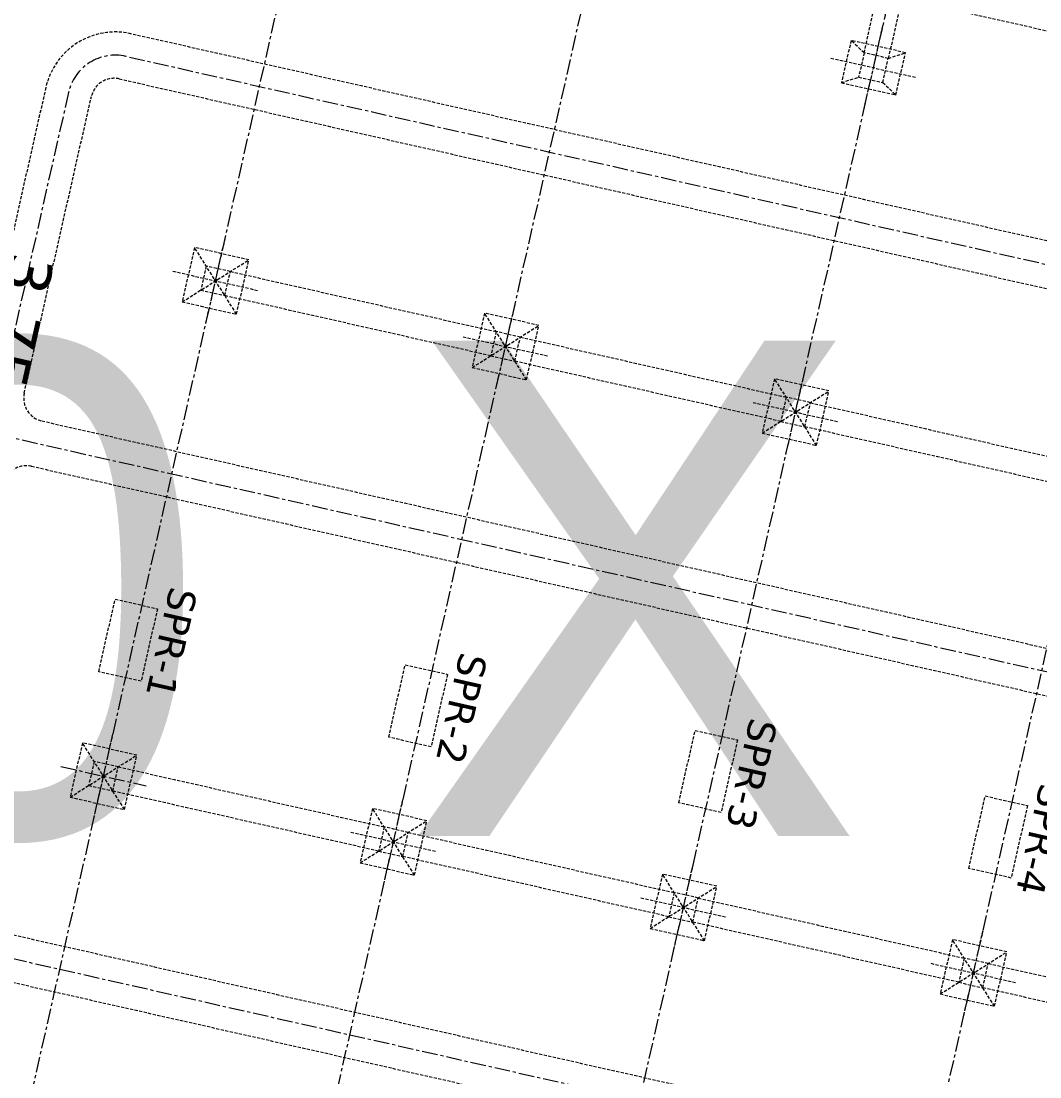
# Model space of a CAD drawing. Header units: metres. Extents: x 166708 to 226832, y 1503833 to 1555994.
# Drawn here: x 222348.8 to 222431.1, y 1554531.3 to 1554616.5 of the extents above; entities that cross this region are included whole.
import ezdxf

# ---------------------------------------------------------------- set-up
doc = ezdxf.new("R2010")
doc.units = ezdxf.units.M
doc.header["$MEASUREMENT"] = 0
doc.linetypes.add('CENTER', pattern=[2, 1.25, -0.25, 0.25, -0.25])
doc.linetypes.add('HIDDEN', pattern=[0.375, 0.25, -0.125])
doc.layers.add('Details', color=7, linetype='Continuous')
doc.layers.add('E-LAY-CNTRL', color=1, linetype='CENTER', lineweight=0)
doc.layers.add('E-LAY-EXIST', color=8, linetype='HIDDEN', lineweight=0)
doc.styles.get("Standard").update_dxf_attribs({"font": 'arial.ttf'})
doc.styles.add('STYLE1', font='verdana.ttf')

msp = doc.modelspace()

# ---------------------------------------------------------------- linework, layer by layer
at = {"layer": 'E-LAY-CNTRL', "color": 4}
for p, q in [((222367.2933, 1554499.03511, -0.36393), (222407.40934, 1554676.37981, -0.36393)), ((222390.70188, 1554493.74, -0.36393), (222430.81793, 1554671.0847, -0.36393)), ((222414.11047, 1554488.44489, -0.36393), (222454.22651, 1554665.78959, -0.36393)), ((222343.88471, 1554504.33023, -0.36393), (222376.09655, 1554646.73205, -0.36393))]:
    msp.add_line(p, q, dxfattribs=at)
at = {"layer": 'E-LAY-CNTRL'}
msp.add_line((222352.64397, 1554610.7311, -0.36777), (222319.39256, 1554463.73352, -0.3651), dxfattribs=at)
at = {"layer": 'E-LAY-CNTRL', "elevation": -0.36393}
for points in [[(222495.32775, 1554582.40639), (222356.96091, 1554613.70549)], [(222488.63439, 1554551.04533), (222346.41968, 1554583.21484)], [(222352.03371, 1554556.3133), (222358.90183, 1554554.75971)], [(222478.00691, 1554511.41344), (222337.37387, 1554543.22517)]]:
    msp.add_lwpolyline(points, dxfattribs=at)
at = {"layer": 'E-LAY-CNTRL'}
msp.add_arc((222356.42167, 1554609.86819, -0.36621), 3.875, 77.253983, 167.2539837, dxfattribs=at)
at = {"layer": 'E-LAY-EXIST', "color": 4}
for p, q in [((222373.10057, 1554628.95499), (222464.78419, 1554608.21577)), ((222538.42366, 1554574.58994, -0.46654), (222357.56545, 1554615.49111, -0.36393)), ((222356.73808, 1554611.83352, -0.36393), (222537.47889, 1554570.94927)), ((222350.81336, 1554611.13682, -0.36621), (222345.77995, 1554588.88515, -0.36538)), ((222349.07584, 1554586.45875, -0.36393), (222354.49561, 1554610.41841, -0.36393)), ((222350.49096, 1554584.21627, -0.36393), (222531.23176, 1554543.33201)), ((222349.6636, 1554580.55868, -0.36393), (222530.4044, 1554539.67442)), ((222522.18595, 1554503.34235, -0.1875), (222341.44514, 1554544.22661, -0.36393)), ((222521.35859, 1554499.68476, -0.1875), (222342.32466, 1554540.18291, -0.35998))]:
    msp.add_line(p, q, dxfattribs=at)
for points in [[(222423.66844, 1554634.94584), (222418.81459, 1554613.48798), (222416.86388, 1554613.92924), (222421.71773, 1554635.3871)], [(222420.19926, 1554613.94371), (222415.81015, 1554614.93654), (222415.03795, 1554611.52279), (222419.42706, 1554610.52996)], [(222418.81459, 1554613.48798), (222416.86388, 1554613.92924), (222416.42262, 1554611.97852), (222418.37333, 1554611.53726)], [(222367.20445, 1554597.22384), (222362.81534, 1554598.21668), (222361.82251, 1554593.82757), (222366.21162, 1554592.83473)], [(222365.70946, 1554596.28043), (222363.75875, 1554596.72169), (222363.31749, 1554594.77098), (222365.2682, 1554594.32972)], [(222387.16733, 1554591.42658), (222386.72607, 1554589.47587), (222365.2682, 1554594.32972), (222365.70946, 1554596.28043)], [(222364.63308, 1554595.60118), (222364.438, 1554595.6453), (222364.39388, 1554595.45023), (222364.58895, 1554595.40611)], [(222390.61303, 1554591.92873), (222386.22392, 1554592.92157), (222385.23109, 1554588.53246), (222389.6202, 1554587.53962)], [(222389.11805, 1554590.98532), (222387.16733, 1554591.42658), (222386.72607, 1554589.47587), (222388.67679, 1554589.03461)], [(222410.57592, 1554586.13147), (222410.13466, 1554584.18076), (222388.67679, 1554589.03461), (222389.11805, 1554590.98532)], [(222388.04166, 1554590.30607), (222387.84659, 1554590.35019), (222387.80246, 1554590.15512), (222387.99753, 1554590.111)], [(222414.02162, 1554586.63362), (222409.63251, 1554587.62645), (222408.63967, 1554583.23735), (222413.02878, 1554582.24451)], [(222412.52663, 1554585.69021), (222410.57592, 1554586.13147), (222410.13466, 1554584.18076), (222412.08537, 1554583.7395)], [(222411.45024, 1554585.01096), (222411.25517, 1554585.05508), (222411.21105, 1554584.86001), (222411.40612, 1554584.81588)], [(222433.9845, 1554580.83636), (222433.54324, 1554578.88564), (222412.08537, 1554583.7395), (222412.52663, 1554585.69021)]]:
    msp.add_lwpolyline(points, close=True, dxfattribs=at)
for points in [[(222416.84181, 1554609.29919), (222418.3954, 1554616.16731)], [(222416.86388, 1554613.92924), (222415.81015, 1554614.93654)], [(222414.18454, 1554613.51005), (222421.05267, 1554611.95645)], [(222418.81459, 1554613.48798), (222420.19926, 1554613.94371)], [(222415.03795, 1554611.52279), (222416.42262, 1554611.97852)], [(222418.37333, 1554611.53726), (222419.42706, 1554610.52996)], [(222363.73668, 1554592.09164), (222365.29027, 1554598.95977)], [(222366.21162, 1554592.83473), (222362.81534, 1554598.21668)], [(222361.82251, 1554593.82757), (222367.20445, 1554597.22384)], [(222361.07942, 1554596.3025), (222367.94754, 1554594.74891)], [(222387.14526, 1554586.79653), (222388.69886, 1554593.66465)], [(222389.6202, 1554587.53962), (222386.22392, 1554592.92157)], [(222385.23109, 1554588.53246), (222390.61303, 1554591.92873)], [(222384.488, 1554591.00739), (222391.35612, 1554589.4538)], [(222413.02878, 1554582.24451), (222409.63251, 1554587.62645)], [(222410.55385, 1554581.50142), (222412.10744, 1554588.36954)], [(222408.63967, 1554583.23735), (222414.02162, 1554586.63362)], [(222407.89658, 1554585.71228), (222414.76471, 1554584.15869)]]:
    msp.add_lwpolyline(points, dxfattribs=at)
at = {"layer": 'E-LAY-EXIST', "color": 4, "elevation": -0.36393}
for points in [[(222359.82471, 1554569.05348), (222358.50093, 1554563.20133), (222355.08718, 1554563.97354), (222356.41096, 1554569.82568)], [(222383.23329, 1554563.75837), (222381.90952, 1554557.90622), (222378.49576, 1554558.67843), (222379.81954, 1554564.53057)], [(222406.64188, 1554558.46326), (222405.3181, 1554552.61111), (222401.90435, 1554553.38332), (222403.22813, 1554559.23546)], [(222358.15874, 1554557.23464), (222353.76963, 1554558.22747), (222352.7768, 1554553.83836), (222357.16591, 1554552.84553)], [(222356.66375, 1554556.29123), (222354.71304, 1554556.73249), (222354.27178, 1554554.78177), (222356.2225, 1554554.34052)], [(222378.12162, 1554551.43738), (222377.68036, 1554549.48666), (222356.2225, 1554554.34052), (222356.66375, 1554556.29123)], [(222355.58737, 1554555.61198), (222355.39229, 1554555.6561), (222355.34817, 1554555.46103), (222355.54324, 1554555.4169)], [(222430.05046, 1554553.16815), (222428.72668, 1554547.316), (222425.31293, 1554548.0882), (222426.63671, 1554553.94035)], [(222381.56732, 1554551.93953), (222377.17821, 1554552.93236), (222376.18538, 1554548.54325), (222380.57449, 1554547.55042)], [(222380.07234, 1554550.99612), (222378.12162, 1554551.43738), (222377.68036, 1554549.48666), (222379.63108, 1554549.0454)], [(222401.53021, 1554546.14227), (222401.08895, 1554544.19155), (222379.63108, 1554549.0454), (222380.07234, 1554550.99612)], [(222378.99595, 1554550.31687), (222378.80088, 1554550.36099), (222378.75675, 1554550.16592), (222378.95182, 1554550.12179)], [(222404.97591, 1554546.64442), (222400.5868, 1554547.63725), (222399.59396, 1554543.24814), (222403.98307, 1554542.25531)], [(222403.48092, 1554545.70101), (222401.53021, 1554546.14227), (222401.08895, 1554544.19155), (222403.03966, 1554543.75029)], [(222402.40453, 1554545.02175), (222402.20946, 1554545.06588), (222402.16534, 1554544.87081), (222402.36041, 1554544.82668)], [(222424.93879, 1554540.84716), (222424.49753, 1554538.89644), (222403.03966, 1554543.75029), (222403.48092, 1554545.70101)], [(222428.38449, 1554541.34931), (222423.99538, 1554542.34214), (222423.00255, 1554537.95303), (222427.39166, 1554536.9602)], [(222426.88951, 1554540.4059), (222424.93879, 1554540.84716), (222424.49753, 1554538.89644), (222426.44825, 1554538.45518)], [(222448.34738, 1554535.55205), (222447.90612, 1554533.60133), (222426.44825, 1554538.45518), (222426.88951, 1554540.4059)], [(222425.81312, 1554539.72664), (222425.61805, 1554539.77077), (222425.57392, 1554539.5757), (222425.76899, 1554539.53157)]]:
    msp.add_lwpolyline(points, close=True, dxfattribs=at)
for points in [[(222354.69097, 1554552.10244), (222356.24457, 1554558.97056)], [(222357.16591, 1554552.84553), (222353.76963, 1554558.22747)], [(222352.7768, 1554553.83836), (222358.15874, 1554557.23464)], [(222378.09955, 1554546.80733), (222379.65315, 1554553.67545)], [(222380.57449, 1554547.55042), (222377.17821, 1554552.93236)], [(222376.18538, 1554548.54325), (222381.56732, 1554551.93953)], [(222375.44229, 1554551.01819), (222382.31041, 1554549.46459)], [(222401.50814, 1554541.51222), (222403.06173, 1554548.38034)], [(222403.98307, 1554542.25531), (222400.5868, 1554547.63725)], [(222399.59396, 1554543.24814), (222404.97591, 1554546.64442)], [(222398.85087, 1554545.72308), (222405.719, 1554544.16948)], [(222424.91672, 1554536.21711), (222426.47032, 1554543.08523)], [(222427.39166, 1554536.9602), (222423.99538, 1554542.34214)], [(222423.00255, 1554537.95303), (222428.38449, 1554541.34931)], [(222422.25946, 1554540.42797), (222429.12758, 1554538.87437)]]:
    msp.add_lwpolyline(points, dxfattribs=at)
at = {"layer": 'E-LAY-EXIST', "color": 4}
for centre, radius, start, end in [((222356.42167, 1554609.86819, -0.36621), 5.75, 77.253983, 167.2539837), ((222356.3244, 1554610.00473, -0.36393), 1.875, 77.253983, 167.2539837), ((222350.90464, 1554586.04507, -0.36393), 1.875, 167.2539837, 257.253983), ((222349.24992, 1554578.72988, -0.36393), 1.875, 77.253983, 167.2539837)]:
    msp.add_arc(centre, radius, start, end, dxfattribs=at)

# ---------------------------------------------------------------- texts
at = {"layer": 'Details', "color": 0, "linetype": 'Continuous'}
msp.add_text('B.T. Road Kadiri to Rayachoti', height=42, rotation=330.1158044, dxfattribs=at).set_placement((222339.26069, 1554927.61846))
msp.add_text('400 X 220 kv', height=40, dxfattribs=at).set_placement((222270.85582, 1554550.69625))
at = {"layer": 'E-LAY-EXIST', "color": 4, "style": 'STYLE1'}
for s, height, p in [('3.75m wide Road', 3.6, (222348.02608, 1554598.00929, -0.37262)), ('SPR-1', 2.25, (222360.87276, 1554570.93798, -0.4349)), ('SPR-2', 2.25, (222384.28134, 1554565.64287, -0.4349)), ('SPR-3', 2.25, (222407.68993, 1554560.34776, -0.4349)), ('SPR-4', 2.25, (222431.09851, 1554555.05265, -0.4349))]:
    msp.add_text(s, height=height, rotation=257.2539797, dxfattribs=at).set_placement(p)

doc.saveas('drawing.dxf')
